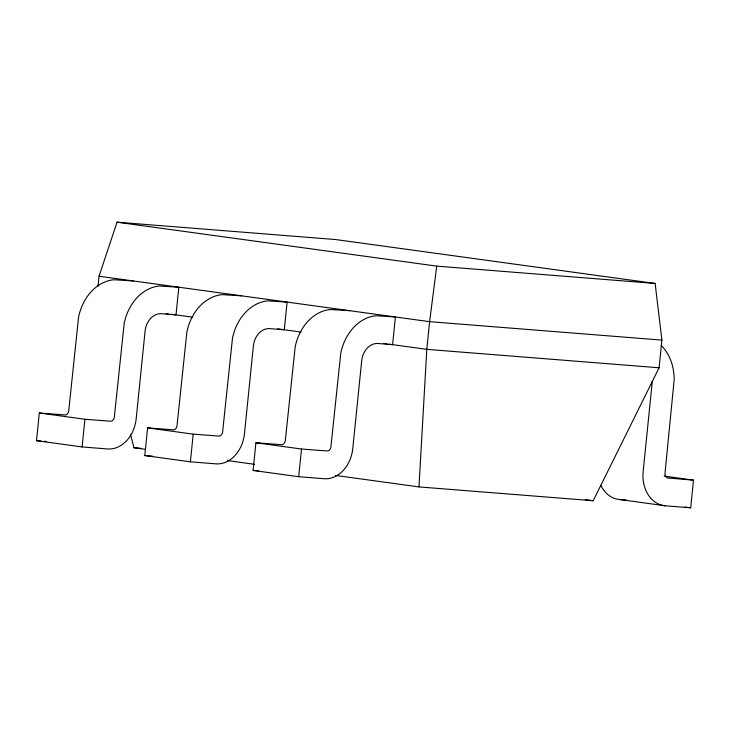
<?xml version="1.0" encoding="UTF-8"?>
<svg xmlns="http://www.w3.org/2000/svg" width="730" height="730" viewBox="0 0 730 730"><rect width="100%" height="100%" fill="white"/><g stroke="black" fill="none" stroke-linecap="round" stroke-linejoin="round"><path stroke-width="1.09" d="M418.974 486.91L426.795 349.351L429.605 321.674L436.723 266.121L655.12 283.45L661.9 340.107L659.09 367.783L593.198 500.734L418.974 486.91L335.618 475.458M39.31 412.998L84.908 419.266L110.796 421.219A4.581 3.595 -82.2 0 0 114.281 417.542L124.191 323.299A46.446 36.436 -82.2 0 1 159.523 286.014L178.823 287.209L176.003 314.885L161.485 313.736A18.551 14.554 -82.2 0 0 145.097 331.037L136.191 418.682A32.467 25.468 -82.2 0 1 107.502 448.959L82.098 446.942L36.5 440.674L39.31 412.998L65.198 414.95A4.581 3.595 -82.2 0 0 68.684 411.273L78.594 317.03A46.446 36.436 -82.2 0 1 113.926 279.754L133.225 280.94M98.012 286.206L99.024 276.241L117.055 222.194L335.453 239.522L655.12 283.45M82.098 446.942L84.908 419.266M147.606 427.88L193.204 434.149L219.091 436.102A4.581 3.595 -82.2 0 0 222.568 432.425L232.487 338.182A46.446 36.436 -82.2 0 1 267.819 300.897L287.109 302.092L284.298 329.768L269.781 328.619A18.551 14.554 -82.2 0 0 253.392 345.92L244.486 433.565A32.467 25.468 -82.2 0 1 215.797 463.842L190.393 461.825L144.796 455.556L147.606 427.88L173.494 429.833A4.581 3.595 -82.2 0 0 176.97 426.156L186.889 331.913A46.446 36.436 -82.2 0 1 222.221 294.637L241.511 295.823M190.393 461.825L193.204 434.149M255.901 442.763L301.499 449.023L327.387 450.985A4.581 3.595 -82.2 0 0 330.863 447.308L340.782 353.065A46.446 36.436 -82.2 0 1 376.114 315.78L395.404 316.975L392.594 344.651L378.076 343.501A18.551 14.554 -82.2 0 0 361.688 360.802L352.782 448.448A32.467 25.468 -82.2 0 1 324.093 478.725L298.689 476.708L253.091 470.439L255.901 442.763L281.789 444.716A4.581 3.595 -82.2 0 0 285.266 441.039L295.185 346.796A46.446 36.436 -82.2 0 1 330.517 309.52L349.807 310.706M298.689 476.708L301.499 449.023M600.808 485.295A32.467 25.468 -82.2 0 0 619.688 499.53L665.286 505.79L690.689 507.806L693.5 480.13L664.19 476.106M661.9 340.107L429.605 321.674L99.024 276.241M659.09 367.783L426.795 349.351L389.263 344.195M693.5 480.13L667.631 477.977A4.581 3.595 -82.2 0 1 664.948 473.816L674.182 379.518A46.446 36.436 -82.2 0 0 661.261 345.518M130.524 434.569L133.992 447.745L140.78 448.284M36.5 440.674L40.916 441.02M44.229 441.285L46.446 441.467M144.796 455.556L152.524 456.168M253.091 470.439L258.612 470.877M619.688 499.53L626.313 500.05M117.055 222.194L436.723 266.121M166.002 313.517L168.219 313.818M171.559 314.274L192.802 317.194M277.628 328.856L301.098 332.077M383.697 343.428L387.037 343.885M685.132 507.049L690.689 507.806M585.314 499.648L593.198 500.734M133.992 447.745L145.252 449.297M227.486 460.594L254.514 464.307M665.286 505.79A32.467 25.468 -82.2 0 1 643.157 471.489L652.054 383.843A18.551 14.554 -82.2 0 0 652.173 381.425"/></g></svg>
